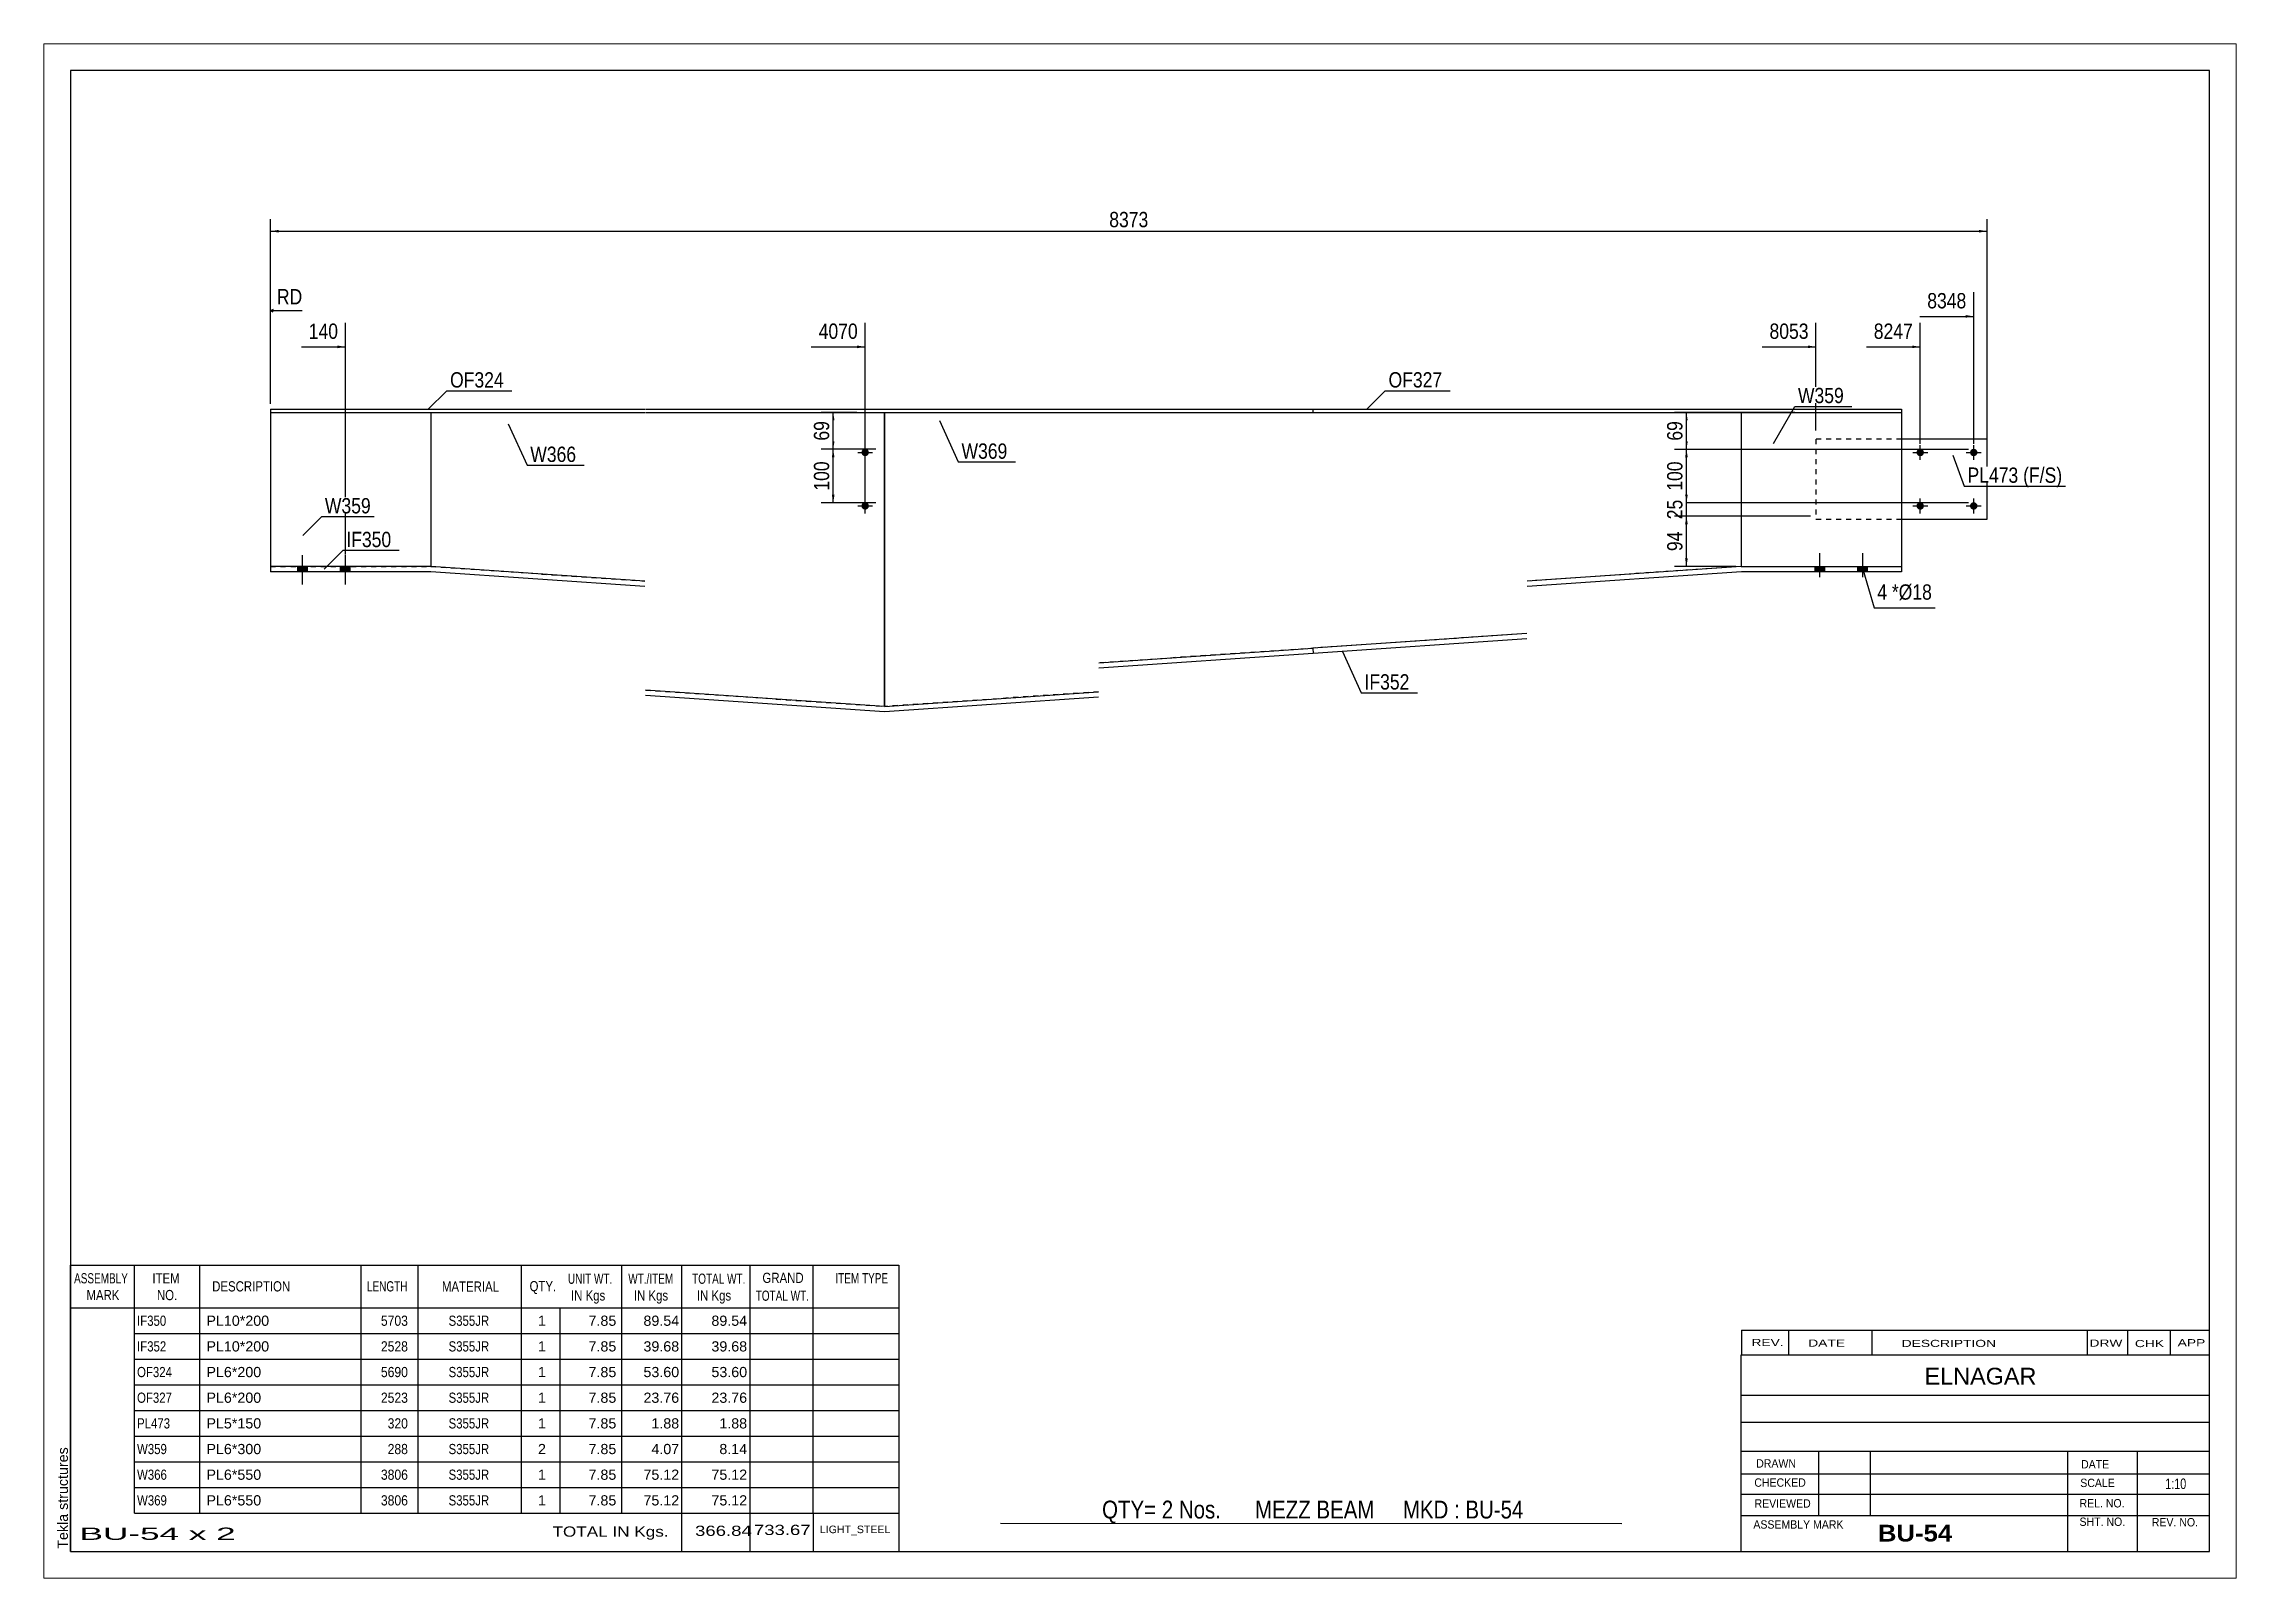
# Paper-space layout 'Layout1' of a CAD drawing. Header units: millimetres. Extents: x 0 to 410, y 0 to 287.
# The model-space entities are those that its viewports show. They can reach past a viewport. Long polylines and large blocks are cut down to what shows.
import ezdxf

# ---------------------------------------------------------------- set-up
doc = ezdxf.new("R2010")
doc.units = ezdxf.units.MM
doc.linetypes.add('DXK_LINE_DOT1', pattern=[1.8814, 0.9407, -0.9407])
doc.layers.add('Viewport layer', color=7, linetype='Continuous', plot=False)
doc.styles.add('Arial', font='ARIAL.TTF', dxfattribs={"height": 0.2})
doc.styles.add('Arial Bold', font='ARIALBD.TTF', dxfattribs={"height": 0.2})
doc.styles.add('Arial Narrow', font='ARIALN.TTF', dxfattribs={"height": 0.2})

# ---------------------------------------------------------------- blocks, each defined once
blk = doc.blocks.new('Unknown-626980165-1210')
at = {"color": 5, "linetype": 'Continuous'}
for p, q in [((362.6, 79.85), (-37.4, 79.85)), ((-37.4, 79.85), (-37.4, -197.15)), ((362.6, -197.15), (362.6, 79.85)), ((-37.4, -197.15), (362.6, -197.15))]:
    blk.add_line(p, q, dxfattribs=at)
at = {"color": 174, "linetype": 'Continuous', "style": 'Arial'}
blk.add_text('Tekla structures', height=1.9102, rotation=90, dxfattribs=at).set_placement((-37.9, -196.65))
blk = doc.blocks.new('Part-626980165-3745 - 1231')
at = {"color": 2, "linetype": 'Continuous'}
for p, q in [((194.92, 16.5), (194.92, 15.9)), ((194.92, 16.5), (234.92, 16.5)), ((235.02, 16.5), (305.02, 16.5)), ((305.02, 16.5), (305.02, 15.9)), ((194.92, 15.9), (234.92, 15.9)), ((235.02, 15.9), (305.02, 15.9))]:
    blk.add_line(p, q, dxfattribs=at)
blk = doc.blocks.new('Part-626980165-3753 - 1231')
at = {"color": 2, "linetype": 'Continuous'}
for p, q in [((275.02, -12.9), (235.02, -15.65)), ((275.06, -13.9), (235.02, -16.66)), ((275.02, -12.9), (305.02, -12.9)), ((305.02, -13.9), (275.06, -13.9)), ((305.02, -12.9), (305.02, -13.9)), ((234.92, -25.45), (194.92, -28.2)), ((194.92, -28.2), (194.99, -29.2)), ((234.92, -26.45), (194.99, -29.2))]:
    blk.add_line(p, q, dxfattribs=at)
blk = doc.blocks.new('Part-626980165-3742 - 1231')
at = {"color": 2, "linetype": 'Continuous'}
for p, q in [((0, 16.5), (0, 15.9)), ((0, 16.5), (70, 16.5)), ((70.1, 16.5), (154.82, 16.5)), ((154.92, 16.5), (194.92, 16.5)), ((194.92, 16.5), (194.92, 15.9)), ((0, 15.9), (70, 15.9)), ((70.1, 15.9), (154.82, 15.9)), ((154.92, 15.9), (194.92, 15.9))]:
    blk.add_line(p, q, dxfattribs=at)
blk = doc.blocks.new('Part-626980165-3750 - 1231')
at = {"color": 2, "linetype": 'Continuous'}
for p, q in [((30, -12.9), (0, -12.9)), ((0, -12.9), (0, -13.9)), ((29.97, -13.9), (0, -13.9)), ((70, -16.66), (29.97, -13.9)), ((70, -15.65), (30, -12.9)), ((154.92, -30.95), (194.92, -28.2)), ((194.92, -28.2), (194.99, -29.2)), ((194.99, -29.2), (154.92, -31.95)), ((114.82, -39.1), (70.1, -36.02)), ((114.82, -39.1), (154.82, -36.35)), ((114.82, -40.1), (70.1, -37.02)), ((154.82, -37.35), (114.82, -40.1))]:
    blk.add_line(p, q, dxfattribs=at)
blk = doc.blocks.new('Part-626980165-3749 - 1231')
at = {"color": 2, "linetype": 'Continuous'}
for p, q in [((114.82, -39.1), (114.82, 15.9)), ((275.02, 15.9), (275.02, -12.9))]:
    blk.add_line(p, q, dxfattribs=at)
at = {"color": 7, "linetype": 'DXK_LINE_DOT1'}
for p, q in [((114.82, 15.9), (154.82, 15.9)), ((154.92, 15.9), (234.92, 15.9)), ((235.02, 15.9), (275.02, 15.9)), ((275.02, -12.9), (235.02, -15.65)), ((234.92, -25.45), (154.92, -30.95)), ((154.82, -36.35), (114.82, -39.1))]:
    blk.add_line(p, q, dxfattribs=at)
blk = doc.blocks.new('Part-626980165-3741 - 1231')
at = {"color": 7, "linetype": 'DXK_LINE_DOT1'}
for p, q in [((289.02, 10.91), (289.02, -4.09)), ((305.02, 10.91), (289.02, 10.91)), ((289.02, -4.09), (305.02, -4.09))]:
    blk.add_line(p, q, dxfattribs=at)
at = {"color": 2, "linetype": 'Continuous'}
for p, q in [((321.02, 10.91), (305.02, 10.91)), ((321.02, -4.09), (321.02, 10.91)), ((305.02, -4.09), (321.02, -4.09))]:
    blk.add_line(p, q, dxfattribs=at)
blk = doc.blocks.new('Part-626980165-3748 - 1231')
at = {"color": 2, "linetype": 'Continuous'}
for p, q in [((30, 15.9), (30, -12.9)), ((114.82, 15.9), (114.82, -39.1))]:
    blk.add_line(p, q, dxfattribs=at)
at = {"color": 7, "linetype": 'DXK_LINE_DOT1'}
for p, q in [((30, 15.9), (70, 15.9)), ((70.1, 15.9), (114.82, 15.9)), ((30, -12.9), (70, -15.65)), ((70.1, -36.02), (114.82, -39.1))]:
    blk.add_line(p, q, dxfattribs=at)
blk = doc.blocks.new('Part-626980165-3756 - 1231')
at = {"color": 2, "linetype": 'Continuous'}
for p, q in [((275.02, 15.9), (275.02, -12.9)), ((305.02, 15.9), (305.02, -12.9))]:
    blk.add_line(p, q, dxfattribs=at)
at = {"color": 7, "linetype": 'DXK_LINE_DOT1'}
for p, q in [((275.02, 15.9), (305.02, 15.9)), ((275.02, -12.9), (305.02, -12.9))]:
    blk.add_line(p, q, dxfattribs=at)
blk = doc.blocks.new('Part-626980165-3757 - 1231')
at = {"color": 2, "linetype": 'Continuous'}
for p, q in [((0, 15.9), (0, -12.9)), ((30, 15.9), (30, -12.9))]:
    blk.add_line(p, q, dxfattribs=at)
at = {"color": 7, "linetype": 'DXK_LINE_DOT1'}
for p, q in [((0, 15.9), (30, 15.9)), ((0, -12.9), (30, -12.9))]:
    blk.add_line(p, q, dxfattribs=at)
blk = doc.blocks.new('Bolt-626980165-3758 - 1231')
at = {"linetype": 'Continuous'}
for points in [[(307.82, 8.41, -1), (309.22, 8.41, -1)], [(317.82, 8.41, -1), (319.22, 8.41, -1)], [(307.82, -1.59, -1), (309.22, -1.59, -1)], [(317.82, -1.59, -1), (319.22, -1.59, -1)]]:
    blk.add_hatch(color=3, dxfattribs=at).paths.add_polyline_path(points)
at = {"color": 3, "linetype": 'Continuous'}
for p, q in [((307.12, 8.41), (309.92, 8.41)), ((308.52, 7.01), (308.52, 9.81)), ((317.12, 8.41), (319.92, 8.41)), ((318.52, 7.01), (318.52, 9.81)), ((307.12, -1.59), (309.92, -1.59)), ((308.52, -2.99), (308.52, -0.19)), ((317.12, -1.59), (319.92, -1.59)), ((318.52, -2.99), (318.52, -0.19))]:
    blk.add_line(p, q, dxfattribs=at)
blk = doc.blocks.new('Bolt-626980165-3759 - 1231')
at = {"linetype": 'Continuous'}
for points in [[(110.5, 8.42, -1), (111.9, 8.42, -1)], [(110.5, -1.58, -1), (111.9, -1.58, -1)]]:
    blk.add_hatch(color=3, dxfattribs=at).paths.add_polyline_path(points)
at = {"color": 3, "linetype": 'Continuous'}
for p, q in [((109.8, 8.42), (112.6, 8.42)), ((111.2, 7.02), (111.2, 9.82)), ((109.8, -1.58), (112.6, -1.58)), ((111.2, -2.98), (111.2, -0.18))]:
    blk.add_line(p, q, dxfattribs=at)
blk = doc.blocks.new('Bolt-626980165-3760 - 1231')
at = {"linetype": 'Continuous'}
for points in [[(5.1, -13.9), (6.9, -13.9), (6.9, -12.9), (5.1, -12.9)], [(5.1, -13.9), (6.9, -13.9), (6.9, -12.9), (5.1, -12.9)], [(13.1, -13.9), (14.9, -13.9), (14.9, -12.9), (13.1, -12.9)], [(13.1, -13.9), (14.9, -13.9), (14.9, -12.9), (13.1, -12.9)]]:
    blk.add_hatch(color=3, dxfattribs=at).paths.add_polyline_path(points)
at = {"color": 3, "linetype": 'Continuous'}
for p, q in [((6, -16.3), (6, -10.8)), ((6, -16.3), (6, -10.8)), ((14, -16.3), (14, -10.8)), ((14, -16.3), (14, -10.8)), ((5.1, -13.9), (5.1, -12.9)), ((5.1, -13.9), (5.1, -12.9)), ((6.9, -13.9), (6.9, -12.9)), ((6.9, -13.9), (6.9, -12.9)), ((13.1, -13.9), (13.1, -12.9)), ((13.1, -13.9), (13.1, -12.9)), ((14.9, -13.9), (14.9, -12.9)), ((14.9, -13.9), (14.9, -12.9))]:
    blk.add_line(p, q, dxfattribs=at)
blk = doc.blocks.new('Bolt-626980165-3763 - 1231')
at = {"linetype": 'Continuous'}
for points in [[(288.87, -13.9), (290.67, -13.9), (290.67, -12.9), (288.87, -12.9)], [(288.87, -13.9), (290.67, -13.9), (290.67, -12.9), (288.87, -12.9)], [(296.87, -13.9), (298.67, -13.9), (298.67, -12.9), (296.87, -12.9)], [(296.87, -13.9), (298.67, -13.9), (298.67, -12.9), (296.87, -12.9)]]:
    blk.add_hatch(color=3, dxfattribs=at).paths.add_polyline_path(points)
at = {"color": 3, "linetype": 'Continuous'}
for p, q in [((289.77, -14.9), (289.77, -10.4)), ((289.77, -14.9), (289.77, -10.4)), ((297.77, -14.9), (297.77, -10.4)), ((297.77, -14.9), (297.77, -10.4)), ((288.87, -13.9), (288.87, -12.9)), ((288.87, -13.9), (288.87, -12.9)), ((290.67, -13.9), (290.67, -12.9)), ((290.67, -13.9), (290.67, -12.9)), ((296.87, -13.9), (296.87, -12.9)), ((296.87, -13.9), (296.87, -12.9)), ((298.67, -13.9), (298.67, -12.9)), ((298.67, -13.9), (298.67, -12.9))]:
    blk.add_line(p, q, dxfattribs=at)
blk = doc.blocks.new('StraightDimension-626980165-3006 - 1231')
at = {"linetype": 'Continuous'}
for points in [[(104.97, 7.51), (105.22, 9.01), (105.47, 7.51)], [(105.47, 0.51), (105.22, -0.99), (104.97, 0.51)]]:
    blk.add_hatch(color=7, dxfattribs=at).paths.add_polyline_path(points)
at = {"color": 7, "linetype": 'Continuous'}
for p, q in [((113.2, 9.01), (102.97, 9.01)), ((105.22, -0.99), (105.22, 9.01)), ((113.2, -0.99), (102.97, -0.99))]:
    blk.add_line(p, q, dxfattribs=at)
at = {"color": 0}
blk.add_wipeout([(105.07, 7.35), (100.87, 7.35), (100.87, 0.67), (105.07, 0.67)], dxfattribs=at)
at = {"color": 3, "style": 'Arial Narrow'}
blk.add_text('100', height=2.863, rotation=90.0002, dxfattribs=at).set_placement((104.47, 1.27))
blk = doc.blocks.new('StraightDimension-626980165-4534 - 1231')
at = {"linetype": 'Continuous'}
blk.add_hatch(color=7, dxfattribs=at).paths.add_polyline_path([(12.5, 28.42), (14, 28.17), (12.5, 27.92)])
at = {"color": 7, "linetype": 'Continuous'}
for p, q in [((14, -10.7), (14, 32.67)), ((5.77, 28.17), (14, 28.17))]:
    blk.add_line(p, q, dxfattribs=at)
at = {"color": 0, "linetype": 'Continuous'}
blk.add_wipeout([(6.53, 35.52), (6.53, 39.72), (0.59, 39.72), (0.59, 35.52)], dxfattribs=at)
at = {"color": 7, "linetype": 'Continuous'}
for p, q in [((0, 17.5), (0, 39.42)), ((0.5, 35.17), (0, 34.92)), ((0.5, 34.67), (0, 34.92))]:
    blk.add_line(p, q, dxfattribs=at)
at = {"color": 3, "linetype": 'Continuous', "style": 'Arial Narrow'}
blk.add_text('RD', height=2.863, dxfattribs=at).set_placement((1.19, 36.12))
at = {"color": 0}
blk.add_wipeout([(13.22, 29.07), (13.22, 33.27), (6.54, 33.27), (6.54, 29.07)], dxfattribs=at)
at = {"color": 7, "linetype": 'Continuous'}
blk.add_line((5.93, 34.92), (0, 34.92), dxfattribs=at)
at = {"color": 3, "style": 'Arial Narrow'}
blk.add_text('140', height=2.863, dxfattribs=at).set_placement((7.14, 29.67))
blk = doc.blocks.new('StraightDimension-626980165-1418 - 1231')
at = {"linetype": 'Continuous'}
for points in [[(264.54, 7.5), (264.79, 9), (265.04, 7.5)], [(265.04, 0.5), (264.79, -1), (264.54, 0.5)]]:
    blk.add_hatch(color=7, dxfattribs=at).paths.add_polyline_path(points)
at = {"color": 7, "linetype": 'Continuous'}
for p, q in [((317.52, 9), (262.54, 9)), ((264.79, -1), (264.79, 9)), ((317.52, -1), (262.54, -1))]:
    blk.add_line(p, q, dxfattribs=at)
at = {"color": 0}
blk.add_wipeout([(264.64, 7.34), (260.44, 7.34), (260.44, 0.66), (264.64, 0.66)], dxfattribs=at)
at = {"color": 3, "style": 'Arial Narrow'}
blk.add_text('100', height=2.863, rotation=90.0002, dxfattribs=at).set_placement((264.04, 1.26))
blk = doc.blocks.new('StraightDimension-626980165-4533 - 1231')
at = {"linetype": 'Continuous'}
blk.add_hatch(color=7, dxfattribs=at).paths.add_polyline_path([(109.7, 28.42), (111.2, 28.17), (109.7, 27.92)])
at = {"color": 7, "linetype": 'Continuous'}
for p, q in [((111.2, -0.58), (111.2, 32.67)), ((101.13, 28.17), (111.2, 28.17))]:
    blk.add_line(p, q, dxfattribs=at)
at = {"color": 0}
blk.add_wipeout([(110.42, 29.07), (110.42, 33.27), (101.91, 33.27), (101.91, 29.07)], dxfattribs=at)
at = {"color": 3, "style": 'Arial Narrow'}
blk.add_text('4070', height=2.863, dxfattribs=at).set_placement((102.51, 29.67))
blk = doc.blocks.new('StraightDimension-626980165-1436 - 1231')
at = {"linetype": 'Continuous'}
for points in [[(265.04, 0.5), (264.79, -1), (264.54, 0.5)], [(264.54, -5), (264.79, -3.5), (265.04, -5)]]:
    blk.add_hatch(color=7, dxfattribs=at).paths.add_polyline_path(points)
at = {"color": 7, "linetype": 'Continuous'}
for p, q in [((317.52, -1), (262.54, -1)), ((288.02, -3.5), (262.54, -3.5)), ((264.79, -3.5), (264.79, -1))]:
    blk.add_line(p, q, dxfattribs=at)
at = {"color": 0}
blk.add_wipeout([(264.64, 0.18), (260.44, 0.18), (260.44, -4.68), (264.64, -4.68)], dxfattribs=at)
at = {"color": 3, "style": 'Arial Narrow'}
blk.add_text('25', height=2.863, rotation=90.0002, dxfattribs=at).set_placement((264.04, -4.08))
blk = doc.blocks.new('StraightDimension-626980165-1446 - 1231')
at = {"linetype": 'Continuous'}
for points in [[(264.54, -5), (264.79, -3.5), (265.04, -5)], [(265.04, -11.4), (264.79, -12.9), (264.54, -11.4)]]:
    blk.add_hatch(color=7, dxfattribs=at).paths.add_polyline_path(points)
at = {"color": 7, "linetype": 'Continuous'}
for p, q in [((288.02, -3.5), (262.54, -3.5)), ((264.79, -12.9), (264.79, -3.5)), ((274.02, -12.9), (262.54, -12.9))]:
    blk.add_line(p, q, dxfattribs=at)
at = {"color": 0}
blk.add_wipeout([(264.64, -5.77), (260.44, -5.77), (260.44, -10.63), (264.64, -10.63)], dxfattribs=at)
at = {"color": 3, "style": 'Arial Narrow'}
blk.add_text('94', height=2.863, rotation=90.0002, dxfattribs=at).set_placement((264.04, -10.03))
blk = doc.blocks.new('StraightDimension-626980165-1454 - 1231')
at = {"linetype": 'Continuous'}
for points in [[(264.54, 14.4), (264.79, 15.9), (265.04, 14.4)], [(265.04, 10.5), (264.79, 9), (264.54, 10.5)]]:
    blk.add_hatch(color=7, dxfattribs=at).paths.add_polyline_path(points)
at = {"color": 7, "linetype": 'Continuous'}
for p, q in [((285.06, 15.9), (262.54, 15.9)), ((264.79, 9), (264.79, 15.9)), ((317.52, 9), (262.54, 9))]:
    blk.add_line(p, q, dxfattribs=at)
at = {"color": 0}
blk.add_wipeout([(264.64, 14.88), (260.44, 14.88), (260.44, 10.02), (264.64, 10.02)], dxfattribs=at)
at = {"color": 3, "style": 'Arial Narrow'}
blk.add_text('69', height=2.863, rotation=90.0002, dxfattribs=at).set_placement((264.04, 10.62))
blk = doc.blocks.new('StraightDimension-626980165-1522 - 1231')
at = {"linetype": 'Continuous'}
for points in [[(1.5, 49.55), (0, 49.8), (1.5, 50.05)], [(319.52, 50.05), (321.02, 49.8), (319.52, 49.55)]]:
    blk.add_hatch(color=7, dxfattribs=at).paths.add_polyline_path(points)
at = {"color": 7, "linetype": 'Continuous'}
for p, q in [((0, 17.5), (0, 52.05)), ((0, 49.8), (321.02, 49.8)), ((321.02, 2.51), (321.02, 52.05))]:
    blk.add_line(p, q, dxfattribs=at)
at = {"color": 0}
blk.add_wipeout([(164.77, 49.95), (164.77, 54.15), (156.25, 54.15), (156.25, 49.95)], dxfattribs=at)
at = {"color": 3, "style": 'Arial Narrow'}
blk.add_text('8373', height=2.863, dxfattribs=at).set_placement((156.85, 50.55))
blk = doc.blocks.new('StraightDimension-626980165-3005 - 1231')
at = {"linetype": 'Continuous'}
for points in [[(104.97, 14.4), (105.22, 15.9), (105.47, 14.4)], [(105.47, 10.51), (105.22, 9.01), (104.97, 10.51)]]:
    blk.add_hatch(color=7, dxfattribs=at).paths.add_polyline_path(points)
at = {"color": 7, "linetype": 'Continuous'}
for p, q in [((109.62, 15.9), (102.97, 15.9)), ((105.22, 9.01), (105.22, 15.9)), ((113.2, 9.01), (102.97, 9.01))]:
    blk.add_line(p, q, dxfattribs=at)
at = {"color": 0}
blk.add_wipeout([(105.07, 14.88), (100.87, 14.88), (100.87, 10.03), (105.07, 10.03)], dxfattribs=at)
at = {"color": 3, "style": 'Arial Narrow'}
blk.add_text('69', height=2.863, rotation=90.0002, dxfattribs=at).set_placement((104.47, 10.63))
blk = doc.blocks.new('StraightDimension-626980165-4530 - 1231')
at = {"linetype": 'Continuous'}
blk.add_hatch(color=7, dxfattribs=at).paths.add_polyline_path([(317.02, 34.12), (318.52, 33.87), (317.02, 33.62)])
at = {"color": 7, "linetype": 'Continuous'}
for p, q in [((318.52, 10), (318.52, 38.37)), ((308.46, 33.87), (318.52, 33.87))]:
    blk.add_line(p, q, dxfattribs=at)
at = {"color": 0}
blk.add_wipeout([(317.75, 34.77), (317.75, 38.97), (309.23, 38.97), (309.23, 34.77)], dxfattribs=at)
at = {"color": 3, "style": 'Arial Narrow'}
blk.add_text('8348', height=2.863, dxfattribs=at).set_placement((309.83, 35.37))
blk = doc.blocks.new('StraightDimension-626980165-4531 - 1231')
at = {"linetype": 'Continuous'}
blk.add_hatch(color=7, dxfattribs=at).paths.add_polyline_path([(307.02, 28.42), (308.52, 28.17), (307.02, 27.92)])
at = {"color": 7, "linetype": 'Continuous'}
for p, q in [((308.52, 10), (308.52, 32.67)), ((298.46, 28.17), (308.52, 28.17))]:
    blk.add_line(p, q, dxfattribs=at)
at = {"color": 0}
blk.add_wipeout([(307.75, 29.07), (307.75, 33.27), (299.23, 33.27), (299.23, 29.07)], dxfattribs=at)
at = {"color": 3, "style": 'Arial Narrow'}
blk.add_text('8247', height=2.863, dxfattribs=at).set_placement((299.83, 29.67))
blk = doc.blocks.new('StraightDimension-626980165-4532 - 1231')
at = {"linetype": 'Continuous'}
blk.add_hatch(color=7, dxfattribs=at).paths.add_polyline_path([(287.52, 28.42), (289.02, 28.17), (287.52, 27.92)])
at = {"color": 7, "linetype": 'Continuous'}
for p, q in [((289.02, 12.5), (289.02, 32.67)), ((278.96, 28.17), (289.02, 28.17))]:
    blk.add_line(p, q, dxfattribs=at)
at = {"color": 0}
blk.add_wipeout([(288.25, 29.07), (288.25, 33.27), (279.73, 33.27), (279.73, 29.07)], dxfattribs=at)
at = {"color": 3, "style": 'Arial Narrow'}
blk.add_text('8053', height=2.863, dxfattribs=at).set_placement((280.33, 29.67))
blk = doc.blocks.new('CBS_BOM-626980165-4585')
at = {"color": 7, "linetype": 'Continuous'}
for p, q in [((-37.43, -151.58), (-37.43, -143.58)), ((-37.43, -143.58), (117.49, -143.58)), ((-25.43, -151.58), (-25.43, -143.58)), ((-13.24, -151.58), (-13.24, -143.58)), ((16.92, -151.58), (16.92, -143.58)), ((27.6, -151.58), (27.6, -143.58)), ((46.92, -151.58), (46.92, -143.58)), ((65.72, -151.58), (65.72, -143.58)), ((76.93, -151.58), (76.93, -143.58)), ((89.72, -151.58), (89.72, -143.58)), ((101.47, -151.58), (101.47, -143.58)), ((117.49, -143.59), (117.49, -151.57)), ((-37.43, -151.58), (117.49, -151.58)), ((-37.43, -156.38), (-37.43, -151.58)), ((-25.43, -156.38), (-25.43, -151.58)), ((-13.24, -156.38), (-13.24, -151.58)), ((16.92, -156.38), (16.92, -151.58)), ((27.6, -156.38), (27.6, -151.58)), ((46.92, -156.38), (46.92, -151.58)), ((54.18, -156.38), (54.18, -151.58)), ((65.72, -156.38), (65.72, -151.58)), ((76.93, -156.38), (76.93, -151.58)), ((89.72, -156.38), (89.72, -151.58)), ((101.49, -156.38), (101.49, -151.58)), ((117.49, -151.59), (117.49, -156.38)), ((-37.43, -161.18), (-37.43, -156.38)), ((-25.43, -156.38), (117.49, -156.38)), ((-25.43, -161.18), (-25.43, -156.38)), ((-13.24, -161.18), (-13.24, -156.38)), ((16.92, -161.18), (16.92, -156.38)), ((27.6, -161.18), (27.6, -156.38)), ((46.92, -161.18), (46.92, -156.38)), ((54.18, -161.18), (54.18, -156.38)), ((65.72, -161.18), (65.72, -156.38)), ((76.93, -161.18), (76.93, -156.38)), ((89.72, -161.18), (89.72, -156.38)), ((101.49, -161.18), (101.49, -156.38)), ((117.49, -156.39), (117.49, -161.18)), ((-37.43, -165.98), (-37.43, -161.18)), ((-25.43, -161.18), (117.49, -161.18)), ((-25.43, -165.98), (-25.43, -161.18)), ((-13.24, -165.98), (-13.24, -161.18)), ((16.92, -165.98), (16.92, -161.18)), ((27.6, -165.98), (27.6, -161.18)), ((46.92, -165.98), (46.92, -161.18)), ((54.18, -165.98), (54.18, -161.18)), ((65.72, -165.98), (65.72, -161.18)), ((76.93, -165.98), (76.93, -161.18)), ((89.72, -165.98), (89.72, -161.18)), ((101.49, -165.98), (101.49, -161.18)), ((117.49, -161.19), (117.49, -165.98)), ((-37.43, -170.78), (-37.43, -165.98)), ((-25.43, -165.98), (117.49, -165.98)), ((-25.43, -170.78), (-25.43, -165.98)), ((-13.24, -170.78), (-13.24, -165.98)), ((16.92, -170.78), (16.92, -165.98)), ((27.6, -170.78), (27.6, -165.98)), ((46.92, -170.78), (46.92, -165.98)), ((54.18, -170.78), (54.18, -165.98)), ((65.72, -170.78), (65.72, -165.98)), ((76.93, -170.78), (76.93, -165.98)), ((89.72, -170.78), (89.72, -165.98)), ((101.49, -170.78), (101.49, -165.98)), ((117.49, -165.99), (117.49, -170.78)), ((-37.43, -175.58), (-37.43, -170.78)), ((-25.43, -170.78), (117.49, -170.78)), ((-25.43, -175.58), (-25.43, -170.78)), ((-13.24, -175.58), (-13.24, -170.78)), ((16.92, -175.58), (16.92, -170.78)), ((27.6, -175.58), (27.6, -170.78)), ((46.92, -175.58), (46.92, -170.78)), ((54.18, -175.58), (54.18, -170.78)), ((65.72, -175.58), (65.72, -170.78)), ((76.93, -175.58), (76.93, -170.78)), ((89.72, -175.58), (89.72, -170.78)), ((101.49, -175.58), (101.49, -170.78)), ((117.49, -170.79), (117.49, -175.58)), ((-37.43, -180.38), (-37.43, -175.58)), ((-25.43, -175.58), (117.49, -175.58)), ((-25.43, -180.38), (-25.43, -175.58)), ((-13.24, -180.38), (-13.24, -175.58)), ((16.92, -180.38), (16.92, -175.58)), ((27.6, -180.38), (27.6, -175.58)), ((46.92, -180.38), (46.92, -175.58)), ((54.18, -180.38), (54.18, -175.58)), ((65.72, -180.38), (65.72, -175.58)), ((76.93, -180.38), (76.93, -175.58)), ((89.72, -180.38), (89.72, -175.58)), ((101.49, -180.38), (101.49, -175.58)), ((117.49, -175.59), (117.49, -180.38)), ((-37.43, -185.18), (-37.43, -180.38)), ((-25.43, -180.38), (117.49, -180.38)), ((-25.43, -185.18), (-25.43, -180.38)), ((-13.24, -185.18), (-13.24, -180.38)), ((16.92, -185.18), (16.92, -180.38)), ((27.6, -185.18), (27.6, -180.38)), ((46.92, -185.18), (46.92, -180.38)), ((54.18, -185.18), (54.18, -180.38)), ((65.72, -185.18), (65.72, -180.38)), ((76.93, -185.18), (76.93, -180.38)), ((89.72, -185.18), (89.72, -180.38)), ((101.49, -185.18), (101.49, -180.38)), ((117.49, -180.39), (117.49, -185.18)), ((-37.43, -189.98), (-37.43, -185.18)), ((-25.43, -185.18), (117.49, -185.18)), ((-25.43, -189.98), (-25.43, -185.18)), ((-13.24, -189.98), (-13.24, -185.18)), ((16.92, -189.98), (16.92, -185.18)), ((27.6, -189.98), (27.6, -185.18)), ((46.92, -189.98), (46.92, -185.18)), ((54.18, -189.98), (54.18, -185.18)), ((65.72, -189.98), (65.72, -185.18)), ((76.93, -189.98), (76.93, -185.18)), ((89.72, -189.98), (89.72, -185.18)), ((101.49, -189.98), (101.49, -185.18)), ((117.49, -185.19), (117.49, -189.98)), ((-37.43, -197.18), (-37.43, -190)), ((-25.43, -189.98), (117.49, -189.98)), ((76.93, -197.18), (76.93, -190)), ((89.72, -197.18), (89.72, -190)), ((101.53, -197.18), (101.53, -190)), ((117.49, -189.98), (117.49, -197.18)), ((-37.43, -197.18), (117.49, -197.18))]:
    blk.add_line(p, q, dxfattribs=at)
at = {"color": 3, "linetype": 'Continuous', "style": 'Arial'}
for s, height, width, p in [('ASSEMBLY', 1.91, 0.7, (-36.75, -147.01)), ('ITEM', 1.91, 0.8, (-22.1, -147.01)), ('DESCRIPTION', 1.9102, 0.8, (-10.92, -148.52)), ('LENGTH', 1.91, 0.7, (18.03, -148.52)), ('MATERIAL', 1.91, 0.8, (32.05, -148.56)), ('QTY.', 1.91, 0.8, (48.44, -148.48)), ('UNIT WT.', 1.91, 0.7, (55.61, -147.09)), ('WT./ITEM', 1.91, 0.7, (66.9, -147.09)), ('TOTAL WT.', 1.91, 0.7, (78.84, -147.09)), ('GRAND', 1.91, 0.8, (91.99, -146.93)), ('ITEM TYPE', 1.91, 0.7, (105.63, -147)), ('MARK', 1.91, 0.8, (-34.43, -150.15)), ('NO.', 1.91, 0.8, (-21.25, -150.15)), ('IN Kgs', 1.91, 0.8, (56.19, -150.22)), ('IN Kgs', 1.91, 0.8, (67.94, -150.22)), ('IN Kgs', 1.91, 0.8, (79.73, -150.22)), ('TOTAL WT.', 1.91, 0.7, (90.73, -150.27))]:
    blk.add_text(s, height=height, dxfattribs=dict(at, width=width)).set_placement(p)
at = {"color": 7, "linetype": 'Continuous', "style": 'Arial'}
for s, width, p in [('IF350', 0.8, (-24.97, -154.95)), ('5703', 0.85, (20.64, -154.95)), ('S355JR', 0.8, (33.29, -154.95)), ('IF352', 0.8, (-24.97, -159.75)), ('2528', 0.85, (20.64, -159.75)), ('S355JR', 0.8, (33.29, -159.75)), ('OF324', 0.8, (-24.97, -164.55)), ('5690', 0.85, (20.64, -164.55)), ('S355JR', 0.8, (33.29, -164.55)), ('OF327', 0.8, (-24.97, -169.35)), ('2523', 0.85, (20.64, -169.35)), ('S355JR', 0.8, (33.29, -169.35)), ('PL473', 0.8, (-24.97, -174.15)), ('320', 0.85, (21.9, -174.15)), ('S355JR', 0.8, (33.29, -174.15)), ('W359', 0.8, (-24.97, -178.95)), ('288', 0.85, (21.9, -178.95)), ('S355JR', 0.8, (33.29, -178.95)), ('W366', 0.8, (-24.97, -183.75)), ('3806', 0.85, (20.64, -183.75)), ('S355JR', 0.8, (33.29, -183.75)), ('W369', 0.8, (-24.97, -188.55)), ('3806', 0.85, (20.64, -188.55)), ('S355JR', 0.8, (33.29, -188.55))]:
    blk.add_text(s, height=1.91, dxfattribs=dict(at, width=width)).set_placement(p)
for s, p in [('PL10*200', (-11.99, -154.95)), ('1', (50.01, -154.95)), ('7.85', (59.47, -154.95)), ('89.54', (69.74, -154.95)), ('89.54', (82.45, -154.95)), ('PL10*200', (-11.99, -159.75)), ('1', (50.01, -159.75)), ('7.85', (59.47, -159.75)), ('39.68', (69.74, -159.75)), ('39.68', (82.45, -159.75)), ('PL6*200', (-11.99, -164.55)), ('1', (50.01, -164.55)), ('7.85', (59.47, -164.55)), ('53.60', (69.74, -164.55)), ('53.60', (82.45, -164.55)), ('PL6*200', (-11.99, -169.35)), ('1', (50.01, -169.35)), ('7.85', (59.47, -169.35)), ('23.76', (69.74, -169.35)), ('23.76', (82.45, -169.35)), ('PL5*150', (-11.99, -174.15)), ('1', (50.01, -174.15)), ('7.85', (59.47, -174.15)), ('1.88', (71.22, -174.15)), ('1.88', (83.93, -174.15)), ('PL6*300', (-11.99, -178.95)), ('2', (50.01, -178.95)), ('7.85', (59.47, -178.95)), ('4.07', (71.22, -178.95)), ('8.14', (83.93, -178.95)), ('PL6*550', (-11.99, -183.75)), ('1', (50.01, -183.75)), ('7.85', (59.47, -183.75)), ('75.12', (69.74, -183.75)), ('75.12', (82.45, -183.75)), ('PL6*550', (-11.99, -188.55)), ('1', (50.01, -188.55)), ('7.85', (59.47, -188.55)), ('75.12', (69.74, -188.55)), ('75.12', (82.45, -188.55))]:
    blk.add_text(s, height=1.91, dxfattribs=at).set_placement(p)
at = {"color": 6, "linetype": 'Continuous', "style": 'Arial'}
for s, height, width, p in [('BU-54 x 2', 2.292, 2.05, (-35.71, -194.99)), ('TOTAL IN Kgs.', 1.9102, 1.2, (52.73, -194.39)), ('366.84', 1.91, 1.3, (79.39, -194.24)), ('733.67', 1.91, 1.3, (90.39, -194.08))]:
    blk.add_text(s, height=height, dxfattribs=dict(at, width=width)).set_placement(p)
blk.add_text('LIGHT_STEEL', height=1.4135, dxfattribs=at).set_placement((102.74, -193.73))
blk = doc.blocks.new('CBS_CALLOFF-626980165-4586')
at = {"color": 7, "linetype": 'Continuous'}
blk.add_line((136.48, -191.88), (252.71, -191.9), dxfattribs=at)
at = {"color": 3, "linetype": 'Continuous', "style": 'Arial Narrow'}
blk.add_text('QTY= 2 Nos.      MEZZ BEAM     MKD : BU-54', height=3.3405, dxfattribs=at).set_placement((155.51, -190.99))
blk = doc.blocks.new('CBS_NAME_BLOG-626980165-4587')
at = {"color": 7, "linetype": 'Continuous'}
for p, q in [((275.01, -160.4), (362.53, -160.4)), ((275.01, -197.11), (275.01, -160.4)), ((275.01, -167.94), (362.53, -167.94)), ((275.08, -172.99), (362.6, -172.99)), ((275.01, -178.37), (362.53, -178.37)), ((289.53, -190.47), (289.53, -178.37)), ((299.22, -190.45), (299.22, -178.38)), ((336.13, -197.11), (336.13, -178.38)), ((349.18, -197.11), (349.18, -178.37)), ((275.02, -182.66), (362.6, -182.65)), ((275.01, -186.41), (362.53, -186.41)), ((275.01, -190.45), (362.53, -190.45)), ((275.01, -197.15), (362.6, -197.15))]:
    blk.add_line(p, q, dxfattribs=at)
at = {"color": 3, "linetype": 'Continuous', "style": 'Arial'}
blk.add_text('ELNAGAR', height=3.133, dxfattribs=at).set_placement((309.33, -165.93))
at = {"color": 3, "linetype": 'Continuous'}
for s, height, style, width, p in [('DRAWN', 1.566, 'Arial', 0.9, (277.84, -181.47)), ('DATE', 1.566, 'Arial', 0.9, (338.6, -181.63)), ('CHECKED', 1.566, 'Arial', 0.9, (277.49, -185.05)), ('SCALE', 1.566, 'Arial', 0.9, (338.45, -185.11)), ('1:10', 1.957, 'Arial Narrow', 0.9, (354.34, -185.47)), ('REVIEWED', 1.566, 'Arial', 0.9, (277.53, -188.96)), ('REL. NO.', 1.566, 'Arial', 0.9, (338.31, -188.92)), ('ASSEMBLY MARK', 1.5663, 'Arial', 0.9, (277.31, -192.89)), ('BU-54', 3.131, 'Arial Bold', 1.1, (300.59, -195.3)), ('SHT. NO.', 1.566, 'Arial', 0.9, (338.31, -192.38)), ('REV. NO.', 1.566, 'Arial', 0.9, (351.83, -192.47))]:
    blk.add_text(s, height=height, dxfattribs=dict(at, style=style, width=width)).set_placement(p)
blk = doc.blocks.new('CBS_REVISION-626980165-4588')
at = {"color": 7, "linetype": 'Continuous'}
for p, q in [((275.09, -155.77), (362.59, -155.77)), ((275.09, -155.77), (275.09, -160.4)), ((283.89, -155.77), (283.89, -160.4)), ((299.48, -155.77), (299.48, -160.34)), ((339.74, -155.77), (339.74, -160.4)), ((347.28, -155.77), (347.28, -160.4)), ((355.23, -155.77), (355.23, -160.4)), ((275.09, -160.4), (362.59, -160.4))]:
    blk.add_line(p, q, dxfattribs=at)
at = {"color": 7, "style": 'Arial Narrow', "width": 1.7}
for s, height, p in [('REV.', 1.326, (276.95, -158.73)), ('DATE', 1.326, (287.57, -158.84)), ('DESCRIPTION', 1.3257, (305.05, -158.9)), ('DRW', 1.326, (340.17, -158.84)), ('CHK', 1.326, (348.66, -158.93)), ('APP', 1.326, (356.66, -158.77))]:
    blk.add_text(s, height=height, dxfattribs=at).set_placement(p)
blk = doc.blocks.new('Mark-626980165-3766 - 1231')
at = {"color": 0}
blk.add_wipeout([(326.86, 2.74), (326.86, 5.74), (317.36, 5.74), (317.36, 2.74)], dxfattribs=at)
blk.add_wipeout([(326.86, 2.74), (326.86, 5.74), (317.36, 5.74), (317.36, 2.74)], dxfattribs=at)
at = {"color": 7, "linetype": 'Continuous'}
blk.add_line((314.59, 7.88), (316.76, 2.14), dxfattribs=at)
at = {"color": 0}
blk.add_wipeout([(335.06, 2.74), (335.06, 5.74), (327.76, 5.74), (327.76, 2.74)], dxfattribs=at)
blk.add_wipeout([(335.06, 2.74), (335.06, 5.74), (327.76, 5.74), (327.76, 2.74)], dxfattribs=at)
at = {"color": 7, "linetype": 'Continuous'}
blk.add_line((316.76, 2.14), (335.66, 2.14), dxfattribs=at)
at = {"color": 3, "style": 'Arial Narrow'}
for s, p in [('PL473', (317.36, 2.74)), ('(F/', (327.76, 2.74)), ('S)', (331.78, 2.74))]:
    blk.add_text(s, height=2.863, dxfattribs=at).set_placement(p)
blk = doc.blocks.new('Mark-626980165-3769 - 1231')
at = {"color": 0}
blk.add_wipeout([(43.62, 20.56), (43.62, 23.56), (33.57, 23.56), (33.57, 20.56)], dxfattribs=at)
blk.add_wipeout([(43.62, 20.56), (43.62, 23.56), (33.57, 23.56), (33.57, 20.56)], dxfattribs=at)
at = {"color": 7, "linetype": 'Continuous'}
for p, q in [((29.43, 16.43), (32.97, 19.96)), ((32.97, 19.96), (45.12, 19.96))]:
    blk.add_line(p, q, dxfattribs=at)
at = {"color": 3, "style": 'Arial Narrow'}
blk.add_text('OF324', height=2.863, dxfattribs=at).set_placement((33.57, 20.56))
blk = doc.blocks.new('Mark-626980165-3772 - 1231')
at = {"color": 0}
blk.add_wipeout([(219.13, 20.57), (219.13, 23.57), (209.08, 23.57), (209.08, 20.57)], dxfattribs=at)
blk.add_wipeout([(219.13, 20.57), (219.13, 23.57), (209.08, 23.57), (209.08, 20.57)], dxfattribs=at)
at = {"color": 7, "linetype": 'Continuous'}
for p, q in [((204.95, 16.43), (208.48, 19.97)), ((208.48, 19.97), (220.63, 19.97))]:
    blk.add_line(p, q, dxfattribs=at)
at = {"color": 3, "style": 'Arial Narrow'}
blk.add_text('OF327', height=2.863, dxfattribs=at).set_placement((209.08, 20.57))
blk = doc.blocks.new('Mark-626980165-3775 - 1231')
at = {"color": 0}
blk.add_wipeout([(57.15, 6.64), (57.15, 9.64), (48.57, 9.64), (48.57, 6.64)], dxfattribs=at)
blk.add_wipeout([(57.15, 6.64), (57.15, 9.64), (48.57, 9.64), (48.57, 6.64)], dxfattribs=at)
at = {"color": 7, "linetype": 'Continuous'}
for p, q in [((44.43, 13.78), (47.97, 6.04)), ((47.97, 6.04), (58.65, 6.04))]:
    blk.add_line(p, q, dxfattribs=at)
at = {"color": 3, "style": 'Arial Narrow'}
blk.add_text('W366', height=2.863, dxfattribs=at).set_placement((48.57, 6.64))
blk = doc.blocks.new('Mark-626980165-3778 - 1231')
at = {"color": 0}
blk.add_wipeout([(137.8, 7.24), (137.8, 10.24), (129.22, 10.24), (129.22, 7.24)], dxfattribs=at)
blk.add_wipeout([(137.8, 7.24), (137.8, 10.24), (129.22, 10.24), (129.22, 7.24)], dxfattribs=at)
at = {"color": 7, "linetype": 'Continuous'}
for p, q in [((125.08, 14.38), (128.62, 6.64)), ((128.62, 6.64), (139.3, 6.64))]:
    blk.add_line(p, q, dxfattribs=at)
at = {"color": 3, "style": 'Arial Narrow'}
blk.add_text('W369', height=2.863, dxfattribs=at).set_placement((129.22, 7.24))
blk = doc.blocks.new('Mark-626980165-3781 - 1231')
at = {"color": 0}
blk.add_wipeout([(22.57, -9.29), (22.57, -6.29), (14.17, -6.29), (14.17, -9.29)], dxfattribs=at)
blk.add_wipeout([(22.57, -9.29), (22.57, -6.29), (14.17, -6.29), (14.17, -9.29)], dxfattribs=at)
at = {"color": 7, "linetype": 'Continuous'}
for p, q in [((10.03, -13.42), (13.57, -9.89)), ((13.57, -9.89), (24.07, -9.89))]:
    blk.add_line(p, q, dxfattribs=at)
at = {"color": 3, "style": 'Arial Narrow'}
blk.add_text('IF350', height=2.863, dxfattribs=at).set_placement((14.17, -9.29))
blk = doc.blocks.new('Mark-626980165-3784 - 1231')
at = {"color": 0}
blk.add_wipeout([(213, -35.93), (213, -32.93), (204.59, -32.93), (204.59, -35.93)], dxfattribs=at)
blk.add_wipeout([(213, -35.93), (213, -32.93), (204.59, -32.93), (204.59, -35.93)], dxfattribs=at)
at = {"color": 7, "linetype": 'Continuous'}
for p, q in [((200.46, -28.79), (203.99, -36.53)), ((203.99, -36.53), (214.5, -36.53))]:
    blk.add_line(p, q, dxfattribs=at)
at = {"color": 3, "style": 'Arial Narrow'}
blk.add_text('IF352', height=2.863, dxfattribs=at).set_placement((204.59, -35.93))
blk = doc.blocks.new('Mark-626980165-3787 - 1231')
at = {"color": 0}
blk.add_wipeout([(294.24, 17.64), (294.24, 20.64), (285.65, 20.64), (285.65, 17.64)], dxfattribs=at)
blk.add_wipeout([(294.24, 17.64), (294.24, 20.64), (285.65, 20.64), (285.65, 17.64)], dxfattribs=at)
at = {"color": 7, "linetype": 'Continuous'}
for p, q in [((281.05, 10.11), (285.05, 17.04)), ((285.05, 17.04), (295.74, 17.04))]:
    blk.add_line(p, q, dxfattribs=at)
at = {"color": 3, "style": 'Arial Narrow'}
blk.add_text('W359', height=2.863, dxfattribs=at).set_placement((285.65, 17.64))
blk = doc.blocks.new('Mark-626980165-3790 - 1231')
at = {"color": 0}
blk.add_wipeout([(18.75, -2.98), (18.75, 0.02), (10.16, 0.02), (10.16, -2.98)], dxfattribs=at)
blk.add_wipeout([(18.75, -2.98), (18.75, 0.02), (10.16, 0.02), (10.16, -2.98)], dxfattribs=at)
at = {"color": 7, "linetype": 'Continuous'}
for p, q in [((6.03, -7.11), (9.56, -3.58)), ((9.56, -3.58), (19.35, -3.58))]:
    blk.add_line(p, q, dxfattribs=at)
at = {"color": 3, "style": 'Arial Narrow'}
blk.add_text('W359', height=2.863, dxfattribs=at).set_placement((10.16, -2.98))
blk = doc.blocks.new('Mark-626980165-3795 - 1231')
at = {"color": 0}
blk.add_wipeout([(302.32, -19.12), (302.32, -16.12), (300.49, -16.12), (300.49, -19.12)], dxfattribs=at)
blk.add_wipeout([(302.32, -19.12), (302.32, -16.12), (300.49, -16.12), (300.49, -19.12)], dxfattribs=at)
at = {"color": 7, "linetype": 'Continuous'}
blk.add_line((297.77, -13.4), (299.89, -20.62), dxfattribs=at)
at = {"color": 0}
blk.add_wipeout([(304.49, -19.12), (304.49, -16.12), (303.22, -16.12), (303.22, -19.12)], dxfattribs=at)
blk.add_wipeout([(304.49, -19.12), (304.49, -16.12), (303.22, -16.12), (303.22, -19.12)], dxfattribs=at)
at = {"color": 3, "style": 'Arial Narrow'}
blk.add_text('4', height=2.86, dxfattribs=at).set_placement((300.49, -19.12))
at = {"color": 0}
blk.add_wipeout([(310.71, -19.12), (310.71, -16.12), (304.49, -16.12), (304.49, -19.12)], dxfattribs=at)
blk.add_wipeout([(310.71, -19.12), (310.71, -16.12), (304.49, -16.12), (304.49, -19.12)], dxfattribs=at)
at = {"color": 7, "linetype": 'Continuous'}
blk.add_line((299.89, -20.62), (311.31, -20.62), dxfattribs=at)
at = {"color": 3, "style": 'Arial Narrow'}
for s, height, p in [('*', 2.86, (303.22, -19.12)), ('Ø18', 2.863, (304.49, -19.12))]:
    blk.add_text(s, height=height, dxfattribs=at).set_placement(p)

msp = doc.modelspace()

# ---------------------------------------------------------------- block references
for name in ['Unknown-626980165-1210', 'Part-626980165-3742 - 1231', 'Part-626980165-3745 - 1231', 'Part-626980165-3757 - 1231', 'Part-626980165-3748 - 1231', 'Part-626980165-3749 - 1231', 'Part-626980165-3756 - 1231', 'Bolt-626980165-3759 - 1231', 'Part-626980165-3741 - 1231', 'Bolt-626980165-3758 - 1231', 'Bolt-626980165-3760 - 1231', 'Bolt-626980165-3763 - 1231', 'Part-626980165-3750 - 1231', 'Part-626980165-3753 - 1231', 'CBS_BOM-626980165-4585', 'CBS_REVISION-626980165-4588', 'CBS_NAME_BLOG-626980165-4587', 'CBS_CALLOFF-626980165-4586']:
    msp.add_blockref(name, (0, 0))

# ---------------------------------------------------------------- next in the draw order: block references
for name in ['StraightDimension-626980165-4534 - 1231', 'StraightDimension-626980165-3006 - 1231', 'StraightDimension-626980165-1418 - 1231', 'Mark-626980165-3795 - 1231', 'Mark-626980165-3784 - 1231']:
    msp.add_blockref(name, (0, 0))

# ---------------------------------------------------------------- next in the draw order: block references
for name in ['StraightDimension-626980165-4533 - 1231', 'StraightDimension-626980165-1454 - 1231', 'StraightDimension-626980165-1436 - 1231', 'Mark-626980165-3781 - 1231']:
    msp.add_blockref(name, (0, 0))

# ---------------------------------------------------------------- next in the draw order: block references
for name in ['StraightDimension-626980165-1522 - 1231', 'Mark-626980165-3790 - 1231', 'StraightDimension-626980165-1446 - 1231']:
    msp.add_blockref(name, (0, 0))

# ---------------------------------------------------------------- next in the draw order: block references
for name in ['StraightDimension-626980165-4530 - 1231', 'StraightDimension-626980165-4532 - 1231', 'Mark-626980165-3769 - 1231', 'Mark-626980165-3772 - 1231', 'Mark-626980165-3775 - 1231', 'StraightDimension-626980165-3005 - 1231', 'Mark-626980165-3778 - 1231', 'Mark-626980165-3766 - 1231']:
    msp.add_blockref(name, (0, 0))

# ---------------------------------------------------------------- next in the draw order: block references
for name in ['StraightDimension-626980165-4531 - 1231', 'Mark-626980165-3787 - 1231']:
    msp.add_blockref(name, (0, 0))

psp = doc.layouts.get("Layout1")

# ---------------------------------------------------------------- viewports
at = {"layer": 'Viewport layer', "view_target_point": (162.6, -58.65)}
psp.add_viewport(center=(205, 143.5), size=(410, 287), view_center_point=(0, 0), view_height=287, dxfattribs=at)

doc.saveas('drawing.dxf')
